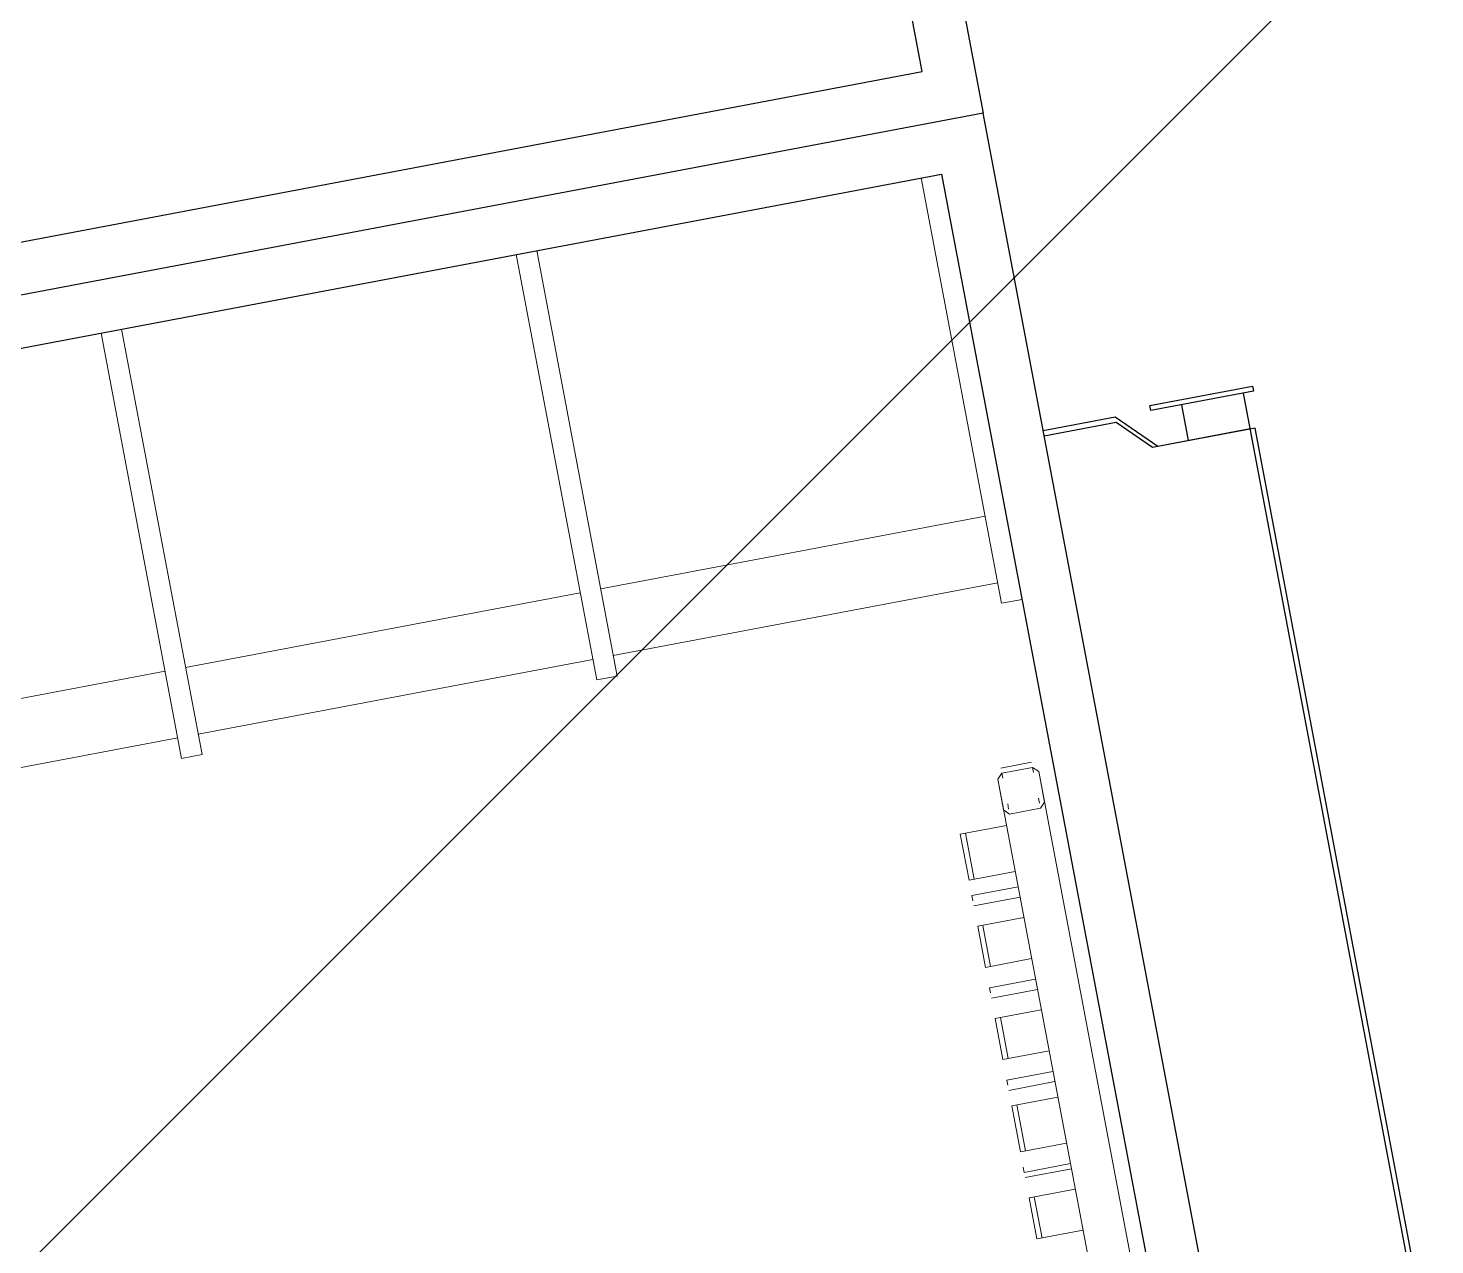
# Model space of a CAD drawing. Extents: x 407440 to 411585, y 6041728 to 6045069.
# Drawn here: x 410383.9 to 410399.38, y 6044232.83 to 6044246.22 of the extents above; entities that cross this region are included whole.
import ezdxf

# ---------------------------------------------------------------- set-up
doc = ezdxf.new("R2010")
doc.units = 0
doc.header["$LTSCALE"] = 5
doc.linetypes.add('foc-TIELINE', pattern=[1.875, 1.25, -0.625])
doc.layers.add('P-PROPOSED-EXISTING-H', color=59, linetype='Continuous')
doc.layers.add('T-TIE', color=201, linetype='foc-TIELINE')

# ---------------------------------------------------------------- blocks, each defined once
blk = doc.blocks.new('P-RIG-877')
at = {"layer": 'T-TIE', "linetype": 'ByBlock', "lineweight": 25}
blk.add_lwpolyline([(3.9264, -19.0695), (3.9264, -18.8399), (3.9379, -18.8399), (3.9379, -19.0695)], close=True, dxfattribs=at)
for points in [[(6.1766, -19.3106), (6.1766, -19.1499), (6.0963, -19.0695), (6.0963, -18.8514), (4.0183, -18.8514), (4.0183, -19.0695), (3.9379, -19.1499), (3.9379, -19.3106)], [(3.9379, -18.8628), (6.1766, -18.8628)], [(4.0183, -18.8628), (4.0183, -19.081), (3.9494, -19.1499), (3.9494, -19.3106)], [(4.0183, -19.0006), (3.9379, -19.0006)], [(3.2261, -24.2129), (3.1113, -24.2129), (3.1113, -19.4254), (2.5143, -19.4254), (2.5143, -19.1499), (2.5143, -19.3106), (3.2261, -19.3106), (3.2261, -33.0186), (1.791, -33.0186)], [(6.8884, -20.7457), (6.8884, -19.3106), (3.2261, -19.3106), (3.2261, -33.0186), (4.2364, -33.0186)], [(3.2261, -23.237), (3.3409, -23.237), (3.3409, -19.4254), (6.7736, -19.4254), (6.7736, -20.1831), (6.8884, -20.1831)]]:
    blk.add_lwpolyline(points, dxfattribs=at)
at = {"layer": 'T-TIE', "linetype": 'ByBlock', "lineweight": 18}
for points in [[(4.2938, -19.4254), (4.2938, -19.4713), (3.3409, -19.4713)], [(4.0986, -20.3324), (4.0986, -19.4713)], [(4.2479, -19.4713), (4.2479, -20.3324)], [(4.6497, -19.5402), (4.6497, -19.4713)], [(4.6727, -19.4598), (4.6612, -19.4713), (4.6612, -19.5402)], [(6.6703, -19.4713), (6.6703, -19.5402), (6.6588, -19.5517), (4.6727, -19.5517), (4.6612, -19.5402), (4.6727, -19.5402)], [(4.6727, -19.4713), (4.6612, -19.4713)], [(6.6703, -19.5402), (6.6703, -19.4713), (6.6588, -19.4598), (4.6727, -19.4598), (4.7415, -19.4598), (4.753, -19.4713), (4.753, -19.5402), (4.7415, -19.5517), (4.6727, -19.5517)], [(4.7415, -19.4713), (4.7301, -19.4713)], [(4.753, -19.4713), (4.753, -19.5402)], [(4.7415, -19.5402), (4.7301, -19.5402)], [(4.8793, -19.5517), (4.8793, -19.655), (4.776, -19.655), (4.776, -19.5517)], [(4.9252, -19.655), (4.9138, -19.655), (4.9138, -19.5517)], [(4.9367, -19.655), (4.9367, -19.5517)], [(5.0745, -19.5517), (5.0745, -19.655), (4.9826, -19.655), (4.9826, -19.5517)], [(5.1319, -19.655), (5.1204, -19.655), (5.1204, -19.5517)], [(5.1434, -19.655), (5.1434, -19.5517)], [(5.2811, -19.5517), (5.2811, -19.655), (5.1893, -19.655), (5.1893, -19.5517)], [(5.3385, -19.655), (5.3271, -19.655), (5.3271, -19.5517)], [(5.35, -19.655), (5.35, -19.5517)], [(5.4878, -19.5517), (5.4878, -19.655), (5.3845, -19.655), (5.3845, -19.5517)], [(5.5337, -19.5517), (5.5337, -19.655), (5.5222, -19.655)], [(5.5452, -19.655), (5.5452, -19.5517)], [(5.683, -19.5517), (5.683, -19.655), (5.5911, -19.655), (5.5911, -19.5517)], [(4.8793, -19.6435), (4.776, -19.6435)], [(5.0745, -19.6435), (4.9826, -19.6435)], [(5.2811, -19.6435), (5.1893, -19.6435)], [(5.4878, -19.6435), (5.3845, -19.6435)], [(5.683, -19.6435), (5.5911, -19.6435)], [(3.3409, -20.3783), (4.2938, -20.3783), (4.2938, -20.3324), (3.3409, -20.3324)], [(4.0986, -21.2623), (4.0986, -20.3783)], [(4.2479, -20.3783), (4.2479, -21.2623)], [(3.3409, -21.3082), (4.2938, -21.3082), (4.2938, -21.2623), (3.3409, -21.2623)], [(4.0986, -22.1923), (4.0986, -21.3082)], [(4.2479, -21.3082), (4.2479, -22.1923)]]:
    blk.add_lwpolyline(points, dxfattribs=at)

msp = doc.modelspace()

# ---------------------------------------------------------------- hatches: boundary and pattern name
at = {"layer": 'P-PROPOSED-EXISTING-H'}
h = msp.add_hatch(dxfattribs=at)
h.set_pattern_fill('ANSI31', color=256, scale=3.498392, style=0)
h.set_pattern_definition([(45, (-102.852, 2739.382), (-7.854113246, 7.854113246), [])])
edge = h.paths.add_edge_path()
edge.add_line((410849.565, 6043843.767), (410381.581, 6043755.258))
edge.add_line((410381.581, 6043755.258), (409934.712, 6043670.743))
edge.add_line((409934.712, 6043670.743), (409814.106, 6044308.44))
edge.add_line((409814.106, 6044308.44), (410263.945, 6044377.375))
edge.add_line((410263.945, 6044377.375), (410794.85, 6044458.734))
edge.add_line((410794.85, 6044458.734), (411169.273, 6044565.411))
edge.add_line((411169.273, 6044565.411), (411290.002, 6043927.065))
edge.add_line((411290.002, 6043927.065), (411039.067, 6043879.607))
edge.add_arc((410922.403, 6043977.554), 152.33, 241.43508, 319.98432, ccw=False)

# ---------------------------------------------------------------- block references
at = {"layer": 'T-TIE', "linetype": 'ByBlock', "xscale": 4.999999999955019, "yscale": 4.999999999955019, "zscale": 4.999999999955019, "rotation": 280.7096999997605}
msp.add_blockref('P-RIG-877', (410486.28, 6044279.077), dxfattribs=at)

doc.saveas('drawing.dxf')
